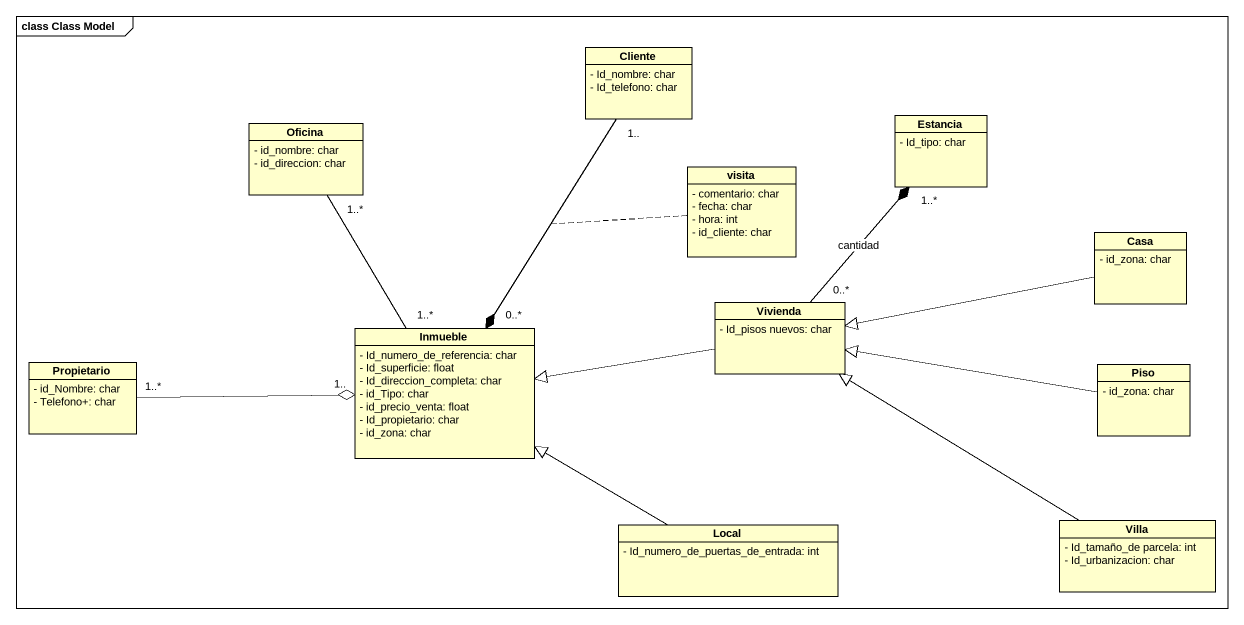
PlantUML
@startuml
mainframe class Class Model
hide circle
hide empty members
skinparam classAttributeIconSize 0
class Cliente {
  - Id_nombre: char
  - Id_telefono: char
}
class Oficina {
  - id_nombre: char
  - id_direccion: char
}
class Estancia {
  - Id_tipo: char
}
class visita {
  - comentario: char
  - fecha: char
  - hora: int
  - id_cliente: char
}
class Casa {
  - id_zona: char
}
class Vivienda {
  - Id_pisos nuevos: char
}
class Inmueble {
  - Id_numero_de_referencia: char
  - Id_superficie: float
  - Id_direccion_completa: char
  - id_Tipo: char
  - id_precio_venta: float
  - Id_propietario: char
  - id_zona: char
}
class Propietario {
  - id_Nombre: char
  - Telefono+: char
}
class Piso {
  - id_zona: char
}
class Local {
  - Id_numero_de_puertas_de_entrada: int
}
class Villa {
  - Id_tamaño_de parcela: int
  - Id_urbanizacion: char
}
Cliente "1.." --* "0..*" Inmueble
Casa -left-|> Vivienda
Vivienda "0..*" -up-* "1..*" Estancia : cantidad
Vivienda -left-|> Inmueble
Inmueble -up- Cliente
(Inmueble, Cliente) .. visita
Inmueble "1..*" -up- "1..*" Oficina
Propietario "1..*" -right-o "1.." Inmueble
Piso -left-|> Vivienda
Local -left-|> Inmueble
Villa -up-|> Vivienda
@enduml
